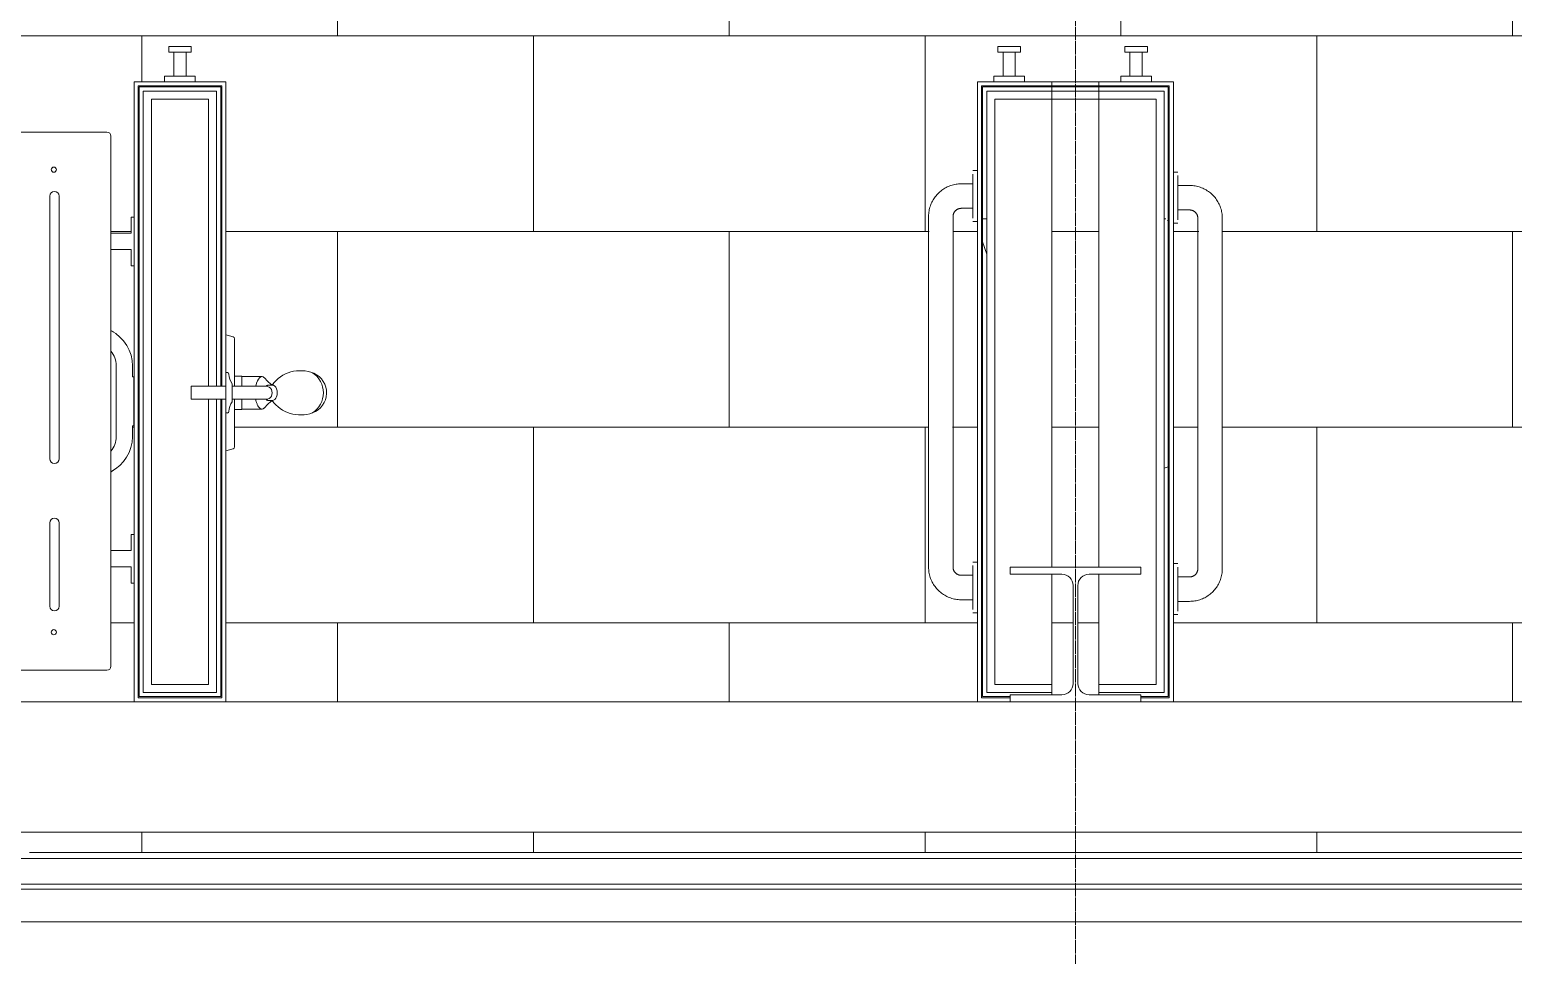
# Model space of a CAD drawing. Header units: inches. Extents: x 25369 to 33161, y -23509 to -20274.
# Drawn here: x 31266.9 to 31357.9, y -22802.9 to -22746.1 of the extents above; entities that cross this region are included whole.
import ezdxf

# ---------------------------------------------------------------- set-up
doc = ezdxf.new("R2010")
doc.units = ezdxf.units.IN
doc.header["$MEASUREMENT"] = 0
doc.linetypes.add('Grid Line 1_2_', pattern=[0.875, 0.5, -0.125, 0.125, -0.125])
for name, color, linetype, lineweight in [('A-FLOR', 192, 'Continuous', 9), ('A-FLOR-PATT', 8, 'Continuous', 9), ('A-GENM', 13, 'Continuous', 9), ('A-WALL', 113, 'Continuous', 9), ('A-WALL-PATT', 111, 'Continuous', 25), ('I-WALL', 2, 'Continuous', 9), ('L-SITE-WALL', 31, 'Continuous', 9), ('P-SANR-FIXT', 6, 'Continuous', 9), ('Q-SPCQ', 91, 'Continuous', 9), ('S-BEAM', 12, 'Continuous', 9), ('S-COLS', 52, 'Continuous', 9), ('S-GRID', 1, 'Continuous', 9)]:
    doc.layers.add(name, color=color, linetype=linetype, lineweight=lineweight)
pattern_1 = [(296.565, (5957.926, 17.28), (0.0001, 115.19999), [12.88, -244.715]), (33.69, (5963.69, 5.76), (-0.00014, 115.19958), [20.768, -394.592]), (33.69, (6078.89, 5.76), (-0.00014, 115.19958), [20.768, -394.592]), (33.69, (6194.09, 5.76), (-0.00014, 115.19958), [20.768, -394.592]), (116.565, (5980.966, 17.28), (0.0001, 115.19999), [12.88, -244.715]), (213.69, (5975.21, 28.8), (-0.00014, 115.19958), [20.768, -394.592]), (213.69, (6090.41, 28.8), (-0.00014, 115.19958), [20.768, -394.592]), (213.69, (6205.61, 28.8), (-0.00014, 115.19958), [20.768, -394.592]), (26.565, (6004.01, 17.28), (0.0001, 115.2), [25.76, -231.836]), (26.565, (6119.21, 17.28), (0.0001, 115.2), [25.76, -231.836]), (270, (6027.05, 28.8), (115.2, 7e-15), [11.52, -103.68]), (225, (6027.05, 17.28), (-1e-14, 115.20042), [16.292, -146.626]), (135, (6015.53, 5.76), (1e-14, 115.20042), [16.292, -146.626]), (288.435, (5980.966, 51.84), (-0.00042, 115.19956), [18.215, -346.08]), (18.435, (5986.73, 34.56), (-0.0004, 115.19956), [18.215, -346.08]), (18.435, (6101.93, 34.56), (-0.0004, 115.19956), [18.215, -346.08]), (18.435, (6217.13, 34.56), (-0.0004, 115.19956), [18.215, -346.08]), (135, (6004.01, 40.32), (1e-14, 115.20042), [16.292, -146.626]), (180, (5992.49, 51.84), (-1e-14, -115.2), [11.52, -103.68]), (251.565, (5952.166, 80.64), (0.00042, 115.19956), [18.215, -346.08]), (315, (5946.41, 63.36), (-1e-14, 115.20042), [16.292, -146.626]), (71.565, (5957.926, 51.84), (0.00042, 115.19956), [18.215, -346.08]), (135, (5963.69, 69.12), (1e-14, 115.20042), [16.292, -146.626]), (225, (5998.25, 80.64), (-1e-14, 115.20042), [16.292, -146.626]), (123.69, (5986.726, 69.12), (-0.00014, 115.19958), [20.768, -394.592]), (123.69, (6101.926, 69.12), (-0.00014, 115.19958), [20.768, -394.592]), (26.565, (5975.21, 86.4), (0.0001, 115.2), [12.88, -244.715]), (26.565, (6090.41, 86.4), (0.0001, 115.2), [12.88, -244.715]), (315, (5986.73, 92.16), (-1e-14, 115.20042), [16.292, -146.626]), (213.69, (6038.57, 109.44), (-0.00014, 115.19958), [20.768, -394.592]), (213.69, (6153.77, 109.44), (-0.00014, 115.19958), [20.768, -394.592]), (213.69, (6268.97, 109.44), (-0.00014, 115.19958), [20.768, -394.592]), (296.565, (6021.286, 97.92), (0.0001, 115.19999), [12.88, -244.715]), (45, (6027.05, 86.4), (1e-14, 115.20042), [16.292, -146.626]), (90, (6038.57, 97.92), (-115.2, 7e-15), [11.52, -103.68]), (213.69, (5986.73, 115.2), (-0.00014, 115.19958), [20.768, -394.592]), (213.69, (6101.93, 115.2), (-0.00014, 115.19958), [20.768, -394.592]), (213.69, (6217.13, 115.2), (-0.00014, 115.19958), [20.768, -394.592]), (315, (5969.45, 103.68), (-1e-14, 115.20042), [8.146, -154.772]), (26.565, (5975.21, 97.92), (0.0001, 115.2), [12.88, -244.715]), (26.565, (6090.41, 97.92), (0.0001, 115.2), [12.88, -244.715]), (90, (5986.73, 103.68), (-115.2, 7e-15), [11.52, -103.68]), (333.435, (5940.65, 109.44), (-0.0001, 115.2), [12.88, -244.715]), (333.435, (6055.85, 109.44), (-0.0001, 115.2), [12.88, -244.715]), (243.435, (5952.166, 103.68), (-0.0001, 115.19999), [12.88, -244.715]), (161.565, (5946.41, 92.16), (0.0004, 115.19956), [18.215, -346.08]), (161.565, (6061.61, 92.16), (0.0004, 115.19956), [18.215, -346.08]), (161.565, (6176.81, 92.16), (0.0004, 115.19956), [18.215, -346.08]), (45, (5929.13, 97.92), (1e-14, 115.20042), [16.292, -146.626]), (26.565, (5934.89, 0), (0.0001, 115.2), [12.88, -244.715]), (26.565, (6050.09, 0), (0.0001, 115.2), [12.88, -244.715]), (116.565, (5946.406, 5.76), (0.0001, 115.19999), [12.88, -244.715]), (206.565, (5940.65, 17.28), (0.0001, 115.2), [12.88, -244.715]), (206.565, (6055.85, 17.28), (0.0001, 115.2), [12.88, -244.715]), (296.565, (5929.126, 11.52), (0.0001, 115.19999), [12.88, -244.715]), (14.036, (6015.53, 51.84), (0.0005, 115.19957), [23.749, -451.233]), (14.036, (6130.73, 51.84), (0.0005, 115.19957), [23.749, -451.233]), (14.036, (6245.93, 51.84), (0.0005, 115.19957), [23.749, -451.233]), (14.036, (6361.13, 51.84), (0.0005, 115.19957), [23.749, -451.233]), (135, (6038.57, 57.6), (1e-14, 115.20042), [16.292, -146.626]), (198.435, (6027.05, 69.12), (-0.0004, 115.19956), [18.215, -346.08]), (198.435, (6142.25, 69.12), (-0.0004, 115.19956), [18.215, -346.08]), (198.435, (6257.45, 69.12), (-0.0004, 115.19956), [18.215, -346.08]), (296.565, (6009.766, 63.36), (0.0001, 115.19999), [12.88, -244.715]), (333.435, (5934.89, 34.56), (-0.0001, 115.2), [12.88, -244.715]), (333.435, (6050.09, 34.56), (-0.0001, 115.2), [12.88, -244.715]), (45, (5946.41, 28.8), (1e-14, 115.20042), [8.146, -154.772]), (116.565, (5952.166, 34.56), (0.0001, 115.19999), [12.88, -244.715]), (225, (5946.41, 46.08), (-1e-14, 115.20042), [16.292, -146.626])]

# ---------------------------------------------------------------- blocks, each defined once
blk = doc.blocks.new('817_Grab_Bars - 8170-001240-25748-Overall Floor Plan')
at = {"layer": 'Q-SPCQ', "color": 8}
for p, q in [((25395.89, -22754.734), (25395.609, -22754.734)), ((25395.609, -22756.297), (25395.609, -22754.944)), ((25395.609, -22755.547), (25394.89, -22755.547)), ((25395.609, -22757.65), (25395.609, -22756.297)), ((25394.89, -22757.047), (25395.609, -22757.047)), ((25392.89, -22757.547), (25392.89, -22779.047)), ((25394.39, -22779.047), (25394.39, -22757.547)), ((25395.609, -22757.859), (25395.89, -22757.859)), ((25395.89, -22778.734), (25395.609, -22778.734)), ((25395.609, -22780.297), (25395.609, -22778.944)), ((25395.609, -22779.547), (25394.89, -22779.547)), ((25395.609, -22781.65), (25395.609, -22780.297)), ((25394.89, -22781.047), (25395.609, -22781.047)), ((25395.609, -22781.859), (25395.89, -22781.859))]:
    blk.add_line(p, q, dxfattribs=at)
at = {"layer": 'Q-SPCQ', "color": 8, "flags": 128}
for points in [[(25394.89, -22755.547), (25394.81, -22755.549), (25394.73, -22755.553), (25394.651, -22755.561), (25394.572, -22755.572), (25394.493, -22755.587), (25394.415, -22755.604), (25394.338, -22755.625), (25394.261, -22755.648), (25394.186, -22755.675), (25394.111, -22755.705), (25394.038, -22755.737), (25393.967, -22755.773), (25393.896, -22755.811), (25393.828, -22755.852), (25393.761, -22755.896), (25393.696, -22755.943), (25393.633, -22755.992), (25393.571, -22756.043), (25393.512, -22756.097), (25393.456, -22756.154), (25393.401, -22756.212), (25393.349, -22756.273), (25393.299, -22756.335), (25393.252, -22756.4), (25393.207, -22756.466), (25393.165, -22756.535), (25393.126, -22756.604), (25393.09, -22756.676), (25393.057, -22756.748), (25393.026, -22756.822), (25392.999, -22756.897), (25392.974, -22756.974), (25392.953, -22757.051), (25392.934, -22757.128), (25392.919, -22757.207), (25392.907, -22757.286), (25392.898, -22757.366), (25392.893, -22757.445), (25392.89, -22757.525), (25392.89, -22757.547)], [(25394.39, -22757.547), (25394.391, -22757.527), (25394.392, -22757.507), (25394.394, -22757.487), (25394.397, -22757.467), (25394.4, -22757.448), (25394.405, -22757.428), (25394.41, -22757.409), (25394.416, -22757.39), (25394.422, -22757.371), (25394.43, -22757.352), (25394.438, -22757.334), (25394.447, -22757.316), (25394.456, -22757.299), (25394.467, -22757.281), (25394.478, -22757.265), (25394.489, -22757.248), (25394.501, -22757.233), (25394.514, -22757.217), (25394.528, -22757.202), (25394.542, -22757.188), (25394.556, -22757.175), (25394.572, -22757.162), (25394.587, -22757.149), (25394.603, -22757.137), (25394.62, -22757.126), (25394.637, -22757.116), (25394.655, -22757.106), (25394.672, -22757.097), (25394.691, -22757.089), (25394.709, -22757.081), (25394.728, -22757.074), (25394.747, -22757.068), (25394.766, -22757.063), (25394.786, -22757.058), (25394.805, -22757.054), (25394.825, -22757.051), (25394.845, -22757.049), (25394.865, -22757.048), (25394.885, -22757.047), (25394.89, -22757.047)], [(25392.89, -22779.047), (25392.892, -22779.127), (25392.897, -22779.207), (25392.905, -22779.286), (25392.916, -22779.366), (25392.93, -22779.444), (25392.948, -22779.522), (25392.968, -22779.6), (25392.992, -22779.676), (25393.018, -22779.751), (25393.048, -22779.826), (25393.081, -22779.899), (25393.116, -22779.971), (25393.155, -22780.041), (25393.196, -22780.109), (25393.24, -22780.176), (25393.286, -22780.241), (25393.335, -22780.305), (25393.387, -22780.366), (25393.441, -22780.425), (25393.497, -22780.482), (25393.555, -22780.536), (25393.616, -22780.588), (25393.679, -22780.638), (25393.743, -22780.685), (25393.81, -22780.73), (25393.878, -22780.772), (25393.948, -22780.811), (25394.019, -22780.847), (25394.092, -22780.881), (25394.166, -22780.911), (25394.241, -22780.939), (25394.317, -22780.963), (25394.394, -22780.984), (25394.472, -22781.003), (25394.55, -22781.018), (25394.629, -22781.03), (25394.709, -22781.039), (25394.789, -22781.044), (25394.869, -22781.047), (25394.89, -22781.047)], [(25394.89, -22779.547), (25394.87, -22779.547), (25394.85, -22779.545), (25394.83, -22779.543), (25394.811, -22779.541), (25394.791, -22779.537), (25394.771, -22779.533), (25394.752, -22779.527), (25394.733, -22779.522), (25394.714, -22779.515), (25394.696, -22779.507), (25394.677, -22779.499), (25394.659, -22779.49), (25394.642, -22779.481), (25394.625, -22779.471), (25394.608, -22779.46), (25394.592, -22779.448), (25394.576, -22779.436), (25394.561, -22779.423), (25394.546, -22779.409), (25394.532, -22779.395), (25394.518, -22779.381), (25394.505, -22779.366), (25394.492, -22779.35), (25394.481, -22779.334), (25394.469, -22779.317), (25394.459, -22779.3), (25394.449, -22779.283), (25394.44, -22779.265), (25394.432, -22779.247), (25394.424, -22779.228), (25394.417, -22779.209), (25394.411, -22779.19), (25394.406, -22779.171), (25394.401, -22779.152), (25394.398, -22779.132), (25394.394, -22779.112), (25394.392, -22779.092), (25394.391, -22779.072), (25394.39, -22779.052), (25394.39, -22779.047)]]:
    blk.add_lwpolyline(points, dxfattribs=at)
blk = doc.blocks.new('Shower_Seat-Retractable-Frost_Products_LTD_-Handicap-_975L_M_ - Steel-Stainless-110062-Overall Floor Plan')
at = {"layer": 'Q-SPCQ', "color": 8}
for p, q in [((25342.541, -22752.371), (25329.393, -22752.371)), ((25342.791, -22758.579), (25342.791, -22752.62)), ((25328.396, -22753.369), (25328.396, -22771.425)), ((25330.981, -22756.3), (25330.981, -22772.407)), ((25331.558, -22772.407), (25331.558, -22756.3)), ((25335.007, -22756.3), (25335.007, -22772.407)), ((25335.585, -22772.407), (25335.585, -22756.3)), ((25339.034, -22756.3), (25339.034, -22772.407)), ((25339.612, -22772.407), (25339.612, -22756.3)), ((25344.203, -22757.585), (25344.025, -22757.585)), ((25344.025, -22757.585), (25344.025, -22758.579)), ((25342.791, -22758.579), (25342.791, -22759.579)), ((25344.025, -22758.579), (25342.791, -22758.579)), ((25342.791, -22759.579), (25344.025, -22759.579)), ((25342.791, -22764.556), (25342.791, -22759.579)), ((25344.025, -22759.579), (25344.025, -22760.571)), ((25344.025, -22760.571), (25344.203, -22760.571)), ((25342.791, -22764.487), (25342.791, -22773.202)), ((25343.107, -22771.055), (25343.107, -22766.683)), ((25344.108, -22767.387), (25344.108, -22766.712)), ((25344.197, -22767.379), (25344.108, -22767.387)), ((25344.197, -22770.379), (25344.197, -22767.379)), ((25344.107, -22770.379), (25344.197, -22770.379)), ((25344.107, -22771.055), (25344.107, -22770.379)), ((25327.806, -22772.014), (25322.951, -22772.014)), ((25321.953, -22773.012), (25321.953, -22782.762)), ((25342.791, -22778.036), (25342.791, -22773.202)), ((25324.09, -22776.335), (25324.09, -22781.442)), ((25324.667, -22781.442), (25324.667, -22776.335)), ((25327.535, -22781.442), (25327.535, -22776.335)), ((25328.113, -22776.335), (25328.113, -22781.442)), ((25330.981, -22776.335), (25330.981, -22776.385)), ((25330.981, -22776.335), (25330.981, -22781.442)), ((25331.558, -22781.442), (25331.558, -22776.335)), ((25335.007, -22776.335), (25335.007, -22781.442)), ((25335.585, -22781.442), (25335.585, -22776.335)), ((25339.034, -22776.335), (25339.034, -22781.442)), ((25339.612, -22781.442), (25339.612, -22776.335)), ((25331.558, -22777.217), (25331.558, -22781.442)), ((25344.025, -22777.043), (25344.025, -22778.036)), ((25344.203, -22777.043), (25344.025, -22777.043)), ((25330.981, -22781.442), (25330.981, -22777.487)), ((25342.791, -22778.036), (25342.791, -22779.036)), ((25344.025, -22778.036), (25342.791, -22778.036)), ((25342.791, -22779.036), (25344.025, -22779.036)), ((25342.791, -22785.122), (25342.791, -22779.036)), ((25344.025, -22779.036), (25344.025, -22780.029)), ((25344.025, -22780.029), (25344.203, -22780.029)), ((25321.953, -22783.953), (25321.953, -22784.373)), ((25322.951, -22785.371), (25324.754, -22785.371)), ((25327.652, -22785.371), (25342.541, -22785.371))]:
    blk.add_line(p, q, dxfattribs=at)
for centre, radius, start, end in [((25329.393, -22753.369), 0.998, 90, 180), ((25342.541, -22752.62), 0.249, 0, 90), ((25331.234, -22754.676), 0.157, 90, 270), ((25331.234, -22754.676), 0.157, 270, 90), ((25339.288, -22754.676), 0.157, 90, 270), ((25339.288, -22754.676), 0.157, 270, 90), ((25331.269, -22756.3), 0.289, 0, 180), ((25335.296, -22756.3), 0.289, 0, 180), ((25339.323, -22756.3), 0.289, 0, 180), ((25341.818, -22766.399), 2.092, 57.84055, 62.56698), ((25341.685, -22766.712), 2.424, 0, 62.84891), ((25341.754, -22766.683), 1.353, 0, 40), ((25327.806, -22771.425), 0.589, 270, 0), ((25341.656, -22771.026), 1.452, 321.41994, 358.84531), ((25341.638, -22771.018), 2.469, 297.82166, 359.14584), ((25322.951, -22773.012), 0.998, 90, 180), ((25331.268, -22772.407), 0.288, 180, 0), ((25335.296, -22772.407), 0.288, 180, 0), ((25339.323, -22772.407), 0.289, 180, 0), ((25341.921, -22771.671), 1.773, 299.50436, 304.75482), ((25324.379, -22776.335), 0.289, 0, 180), ((25327.824, -22776.335), 0.289, 0, 180), ((25331.269, -22776.335), 0.289, 40.78633, 180), ((25331.269, -22776.335), 0.289, 0, 180), ((25335.296, -22776.335), 0.289, 0, 180), ((25339.323, -22776.335), 0.289, 0, 180), ((25324.379, -22781.442), 0.289, 180, 0), ((25327.824, -22781.442), 0.289, 180, 0), ((25331.269, -22781.442), 0.289, 180, 0), ((25331.269, -22781.442), 0.289, 180, 0), ((25335.296, -22781.442), 0.289, 180, 0), ((25339.323, -22781.442), 0.289, 180, 0), ((25331.234, -22783.04), 0.157, 90, 270), ((25331.234, -22783.04), 0.157, 270, 90), ((25339.288, -22783.04), 0.157, 90, 270), ((25339.288, -22783.04), 0.157, 270, 90), ((25322.951, -22784.373), 0.998, 180, 270), ((25342.541, -22785.122), 0.249, 270, 0)]:
    blk.add_arc(centre, radius, start, end, dxfattribs=at)
blk = doc.blocks.new('Robe_hook_5552 - Robe_hook_5552-134757-Overall Floor Plan')
at = {"layer": 'A-GENM', "color": 8}
for p, q in [((-0.937, 0), (-0.937, -0.35)), ((-0.937, -0.35), (0.938, -0.35)), ((-0.375, -1.813), (-0.375, -0.35)), ((0.375, -1.813), (0.375, -0.35)), ((0.938, -0.35), (0.938, 0)), ((-0.688, -2.163), (-0.688, -1.813)), ((-0.688, -1.813), (0.688, -1.813)), ((0.688, -1.813), (0.688, -2.163)), ((0.688, -2.163), (-0.688, -2.163))]:
    blk.add_line(p, q, dxfattribs=at)
blk = doc.blocks.new('Shower-Unit-Zurn-Z7301-SS-MT-DV2P-HW - Z7301-SS-MT-DV2P-HW-V66-Overall Floor Plan')
at = {"layer": 'P-SANR-FIXT', "color": 8}
for p, q in [((0.4, 2.125), (-0.4, 2.125)), ((-0.4, 2.125), (-0.4, 0)), ((0.4, 0), (0.4, 2.125)), ((-0.4, 0), (-1.238, 0)), ((-1.238, 0), (-1.238, -0.096)), ((-0.4, 0), (0.4, 0)), ((1.238, 0), (0.4, 0)), ((1.238, -0.096), (1.238, 0)), ((-3.562, 0), (-3.434, -0.449)), ((-3.313, -0.54), (-1.029, -0.54)), ((-1.029, -0.54), (-0.4, -0.54)), ((-1.029, -0.54), (-1.029, -0.99)), ((-0.55, -0.38), (-0.4, -0.38)), ((-0.4, -0.38), (-0.4, -2.464)), ((-0.4, -0.38), (0.4, -0.38)), ((0.4, -2.464), (0.4, -0.38)), ((0.4, -0.38), (0.55, -0.38)), ((0.4, -0.54), (1.029, -0.54)), ((1.029, -0.99), (1.029, -0.54)), ((1.029, -0.54), (3.313, -0.54)), ((3.434, -0.449), (3.563, 0)), ((-1.029, -0.99), (-0.995, -0.99)), ((-0.995, -0.99), (-0.4, -0.99)), ((-0.995, -0.99), (-0.995, -2.232)), ((0.4, -0.99), (0.995, -0.99)), ((0.995, -2.232), (0.995, -0.99)), ((0.995, -0.99), (1.029, -0.99)), ((-0.476, -2.643), (-0.476, -2.836)), ((0.476, -2.836), (0.476, -2.643))]:
    blk.add_line(p, q, dxfattribs=at)
for centre, radius, start, end in [((-3.313, -0.415), 0.125, 196, 270), ((-1.144, -0.096), 0.0945, 180, 270), ((-1.144, -1.213), 1.023, 54.522, 90), ((1.144, -1.213), 1.023, 90, 125.478), ((1.144, -0.096), 0.0945, 270, 360), ((3.313, -0.415), 0.125, 270, 344), ((-0.625, -2.115), 0.388, 197.50274, 230.49726), ((-2.256, -4.093), 2.175, 35.17998, 50.49726), ((2.256, -4.093), 2.175, 129.50274, 144.81413), ((0.625, -2.115), 0.388, 309.50274, 342.49726), ((0.793, -4.573), 2.151, 126.15343, 200.01754), ((-0.793, -4.573), 2.151, 337.82608, 53.84657), ((0.001, -4.862), 1.308, 200.01754, 336.41809), ((0, -4.514), 1.463, 212.9208, 327.0792)]:
    blk.add_arc(centre, radius, start, end, dxfattribs=at)
for centre, major_axis, ratio, start_param, end_param in [((0, -2.464), (-0.4, 0), 0.941821, 0, 3.141593), ((-0.108, -2.147), (-1.109, 0.077), 0.351489, 2.831356, 4.247568), ((0, -2.836), (-0.476, 0), 0.662364, 0, 3.141593)]:
    blk.add_ellipse(centre, major_axis=major_axis, ratio=ratio, start_param=start_param, end_param=end_param, dxfattribs=at)
blk.add_open_spline([(-0.422, -1.833), (-0.464, -1.842), (-0.571, -1.869), (-0.785, -1.949), (-0.96, -2.075), (-1.018, -2.222), (-0.979, -2.302), (-0.941, -2.34)], degree=3, knots=[0.0572746, 0.0572746, 0.0572746, 0.0572746, 0.1428571, 0.2857143, 0.5714286, 0.7857143, 1, 1, 1, 1], dxfattribs=at)
for points in [[(-0.4, -2.464), (-0.417, -2.482), (-0.444, -2.519), (-0.47, -2.58), (-0.476, -2.621), (-0.476, -2.643)], [(0.476, -2.643), (0.476, -2.621), (0.47, -2.58), (0.444, -2.519), (0.417, -2.482), (0.4, -2.464)]]:
    blk.add_open_spline(points, degree=3, dxfattribs=at)
blk = doc.blocks.new('Locker Rooms and Restrooms_rvt-2-Overall Floor Plan')
at = {"layer": 'A-FLOR-PATT'}
h = blk.add_hatch(dxfattribs=at)
h.set_pattern_fill('FP_37', color=256, style=0, pattern_type=2)
h.set_pattern_definition([(0, (31333.767, -22758.5), (-48, 23.995), [48, 0, 0, 0]), (90, (31357.767, -22770.497), (-48, 3e-15), [11.997, -11.997]), (90, (31345.767, -22758.5), (-48, 3e-15), [11.997, -11.997]), (90, (31369.767, -22758.5), (-48, 3e-15), [11.997, -11.997]), (0, (31333.767, -22746.502), (-48, 23.995), [48, 0, 0, 0]), (90, (31381.767, -22770.497), (-48, 3e-15), [11.997, -11.997])])
h.paths.add_polyline_path([(25363.83, -22796.552), (25509.39, -22796.552), (25509.39, -22795.303), (25337.807, -22795.303), (25337.807, -22796.552), (25346.284, -22796.552)], flags=0)
h.paths.add_polyline_path([(25337.807, -22785.74), (25337.495, -22785.818), (25337.557, -22785.803)], flags=0)
h.paths.add_polyline_path([(25337.807, -22787.303), (25344.203, -22787.303), (25344.203, -22780.029), (25344.025, -22780.029), (25344.025, -22779.036), (25342.791, -22779.036), (25342.791, -22785.122), (25342.541, -22785.371), (25327.652, -22785.371), (25327.652, -22785.49), (25337.807, -22785.49), (25337.807, -22786.553)], flags=0)
h.paths.add_polyline_path([(25392.97, -22779.465), (25393.045, -22779.371), (25392.974, -22779.371)], flags=0)
h.paths.add_polyline_path([(25394.473, -22755.627), (25394.566, -22755.701), (25394.566, -22755.631)], flags=0)
h.paths.add_polyline_path([(25396.14, -22749.291), (25396.203, -22749.604), (25396.203, -22749.541)], flags=0)
h.paths.add_polyline_path([(25410.811, -22757.229), (25410.736, -22757.323), (25410.806, -22757.323)], flags=0)
h.paths.add_polyline_path([(25409.308, -22781.067), (25409.214, -22780.992), (25409.214, -22781.062)], flags=0)
h.paths.add_polyline_path([(25455.546, -22749.291), (25455.625, -22749.604), (25455.609, -22749.541)], flags=0)
h.paths.add_polyline_path([(25310.369, -22753.631), (25310.249, -22753.49), (25310.249, -22753.56), (25310.328, -22753.606)], flags=0)
h.paths.add_polyline_path([(25310.698, -22753.743), (25310.578, -22753.513), (25310.409, -22753.689), (25310.537, -22753.75), (25310.681, -22753.744)], flags=0)
h.paths.add_polyline_path([(25310.659, -22754.764), (25310.447, -22754.702), (25310.44, -22754.855), (25310.537, -22754.902), (25310.64, -22754.823), (25310.643, -22754.813)], flags=0)
h.paths.add_polyline_path([(25310.723, -22755.101), (25310.506, -22755.065), (25310.502, -22755.162), (25310.578, -22755.229), (25310.586, -22755.365), (25310.659, -22755.305), (25310.698, -22755.181)], flags=0)
h.paths.add_polyline_path([(25310.054, -22782.822), (25310.116, -22782.61), (25309.926, -22782.635), (25309.963, -22782.708), (25309.995, -22782.803)], flags=0)
h.paths.add_polyline_path([(25309.717, -22782.885), (25309.753, -22782.668), (25309.664, -22782.652), (25309.589, -22782.74), (25309.453, -22782.748), (25309.453, -22782.803), (25309.649, -22782.864)], flags=0)
h.paths.add_polyline_path([(25309.879, -22782.189), (25309.724, -22782.09), (25309.876, -22782.039)], flags=0)
h.paths.add_polyline_path([(25311.476, -22783.034), (25311.415, -22783.246), (25311.604, -22783.221), (25311.567, -22783.147), (25311.535, -22783.053), (25311.515, -22783.046)], flags=0)
h.paths.add_polyline_path([(25311.814, -22782.97), (25311.777, -22783.187), (25311.868, -22783.201), (25311.941, -22783.115), (25312.078, -22783.107), (25312.078, -22783.053), (25311.946, -22783.012)], flags=0)
h.paths.add_polyline_path([(25344.453, -22749.291), (25344.531, -22749.604), (25344.515, -22749.541)], flags=0)
h.paths.add_polyline_path([(25349.828, -22787.303), (25395.89, -22787.303), (25395.89, -22781.65), (25395.609, -22781.65), (25395.609, -22781.021), (25394.6, -22780.946), (25394.548, -22780.805), (25394.537, -22780.763), (25394.261, -22780.76), (25394.108, -22780.718), (25394.003, -22780.71), (25393.488, -22780.35), (25393.187, -22779.901), (25392.97, -22779.465), (25392.89, -22779.047), (25392.932, -22757.547), (25392.991, -22757.547), (25392.992, -22757.255), (25393.132, -22757.205), (25393.174, -22757.194), (25393.194, -22756.896), (25393.253, -22756.824), (25393.194, -22756.722), (25393.587, -22756.145), (25394.036, -22755.844), (25394.566, -22755.614), (25395.553, -22755.573), (25395.609, -22755.516), (25395.609, -22754.944), (25395.89, -22754.944), (25395.89, -22749.291), (25407.89, -22749.291), (25407.89, -22755.043), (25408.171, -22755.043), (25408.171, -22755.672), (25409.181, -22755.747), (25409.232, -22755.889), (25409.243, -22755.93), (25409.519, -22755.933), (25409.673, -22755.975), (25409.777, -22755.983), (25410.292, -22756.344), (25410.593, -22756.793), (25410.811, -22757.229), (25410.89, -22757.647), (25410.848, -22779.147), (25410.79, -22779.147), (25410.789, -22779.438), (25410.648, -22779.489), (25410.607, -22779.5), (25410.586, -22779.797), (25410.528, -22779.87), (25410.586, -22779.972), (25410.193, -22780.548), (25409.744, -22780.85), (25409.214, -22781.079), (25408.227, -22781.121), (25408.171, -22781.178), (25408.171, -22781.75), (25407.89, -22781.75), (25407.89, -22787.303), (25455.296, -22787.303), (25455.296, -22771.922), (25454.847, -22771.793), (25454.756, -22771.673), (25454.756, -22769.388), (25454.306, -22769.355), (25452.978, -22769.296), (25452.611, -22768.957), (25452.46, -22768.836), (25451.888, -22769.355), (25451.31, -22769.618), (25450.842, -22769.697), (25450.368, -22769.673), (25449.71, -22769.447), (25449.292, -22768.994), (25449.174, -22768.707), (25449.174, -22768.033), (25449.42, -22767.533), (25449.912, -22767.16), (25450.527, -22767.022), (25451.079, -22767.044), (25451.609, -22767.204), (25452.079, -22767.491), (25452.349, -22767.762), (25452.475, -22767.883), (25453.065, -22767.364), (25454.756, -22767.33), (25454.756, -22765.046), (25454.847, -22764.926), (25455.296, -22764.797), (25455.296, -22749.291), (25460.921, -22749.291), (25460.921, -22764.797), (25461.371, -22764.926), (25461.461, -22765.046), (25461.461, -22767.33), (25461.911, -22767.364), (25463.243, -22767.425), (25463.607, -22767.762), (25463.758, -22767.883), (25464.321, -22767.364), (25464.609, -22767.204), (25465.138, -22767.044), (25465.691, -22767.022), (25466.231, -22767.139), (25466.574, -22767.318), (25466.964, -22767.796), (25467.063, -22768.09), (25466.964, -22768.903), (25466.744, -22769.246), (25466.231, -22769.588), (25465.376, -22769.697), (25464.908, -22769.618), (25464.33, -22769.355), (25463.949, -22769.037), (25463.743, -22768.836), (25463.153, -22769.355), (25461.461, -22769.388), (25461.461, -22771.673), (25461.371, -22771.793), (25460.921, -22771.922), (25460.921, -22787.303), (25509.39, -22787.303), (25509.39, -22738.803), (25307.828, -22738.803), (25307.828, -22767.425), (25308.203, -22767.425), (25308.203, -22764.797), (25308.652, -22764.926), (25308.743, -22765.046), (25308.828, -22760.734), (25308.578, -22760.734), (25308.578, -22761.109), (25308.203, -22761.109), (25308.203, -22759.609), (25308.578, -22759.609), (25308.578, -22759.984), (25309.703, -22759.923), (25309.703, -22759.627), (25309.567, -22758.859), (25309.703, -22758.859), (25309.786, -22755.365), (25310.027, -22755.332), (25310.065, -22755.03), (25310.116, -22754.939), (25310.183, -22754.855), (25310.065, -22754.722), (25309.786, -22754.738), (25309.632, -22754.74), (25309.453, -22754.844), (25309.453, -22755.094), (25308.453, -22755.094), (25308.453, -22755.939), (25308.203, -22755.939), (25308.203, -22752.137), (25308.484, -22752.137), (25308.484, -22752.766), (25309.916, -22752.846), (25310.249, -22752.993), (25310.375, -22752.96), (25310.376, -22752.895), (25310.674, -22753.011), (25310.761, -22753.306), (25310.77, -22753.371), (25310.931, -22753.49), (25311.05, -22753.49), (25311.044, -22753.723), (25310.723, -22753.809), (25310.681, -22753.891), (25310.022, -22753.998), (25309.984, -22754.114), (25310.13, -22754.131), (25310.283, -22754.096), (25310.198, -22754.19), (25310.046, -22754.28), (25310.074, -22754.454), (25310.537, -22754.489), (25310.723, -22755.101), (25310.834, -22755.365), (25310.953, -22755.365), (25310.953, -22760.084), (25312.43, -22759.76), (25313.742, -22759.812), (25314.675, -22759.988), (25316.586, -22759.193), (25316.964, -22759.037), (25317.735, -22758.978), (25318.401, -22759.27), (25318.68, -22759.708), (25318.8, -22760.359), (25318.68, -22761.011), (25318.401, -22761.448), (25318.257, -22761.569), (25317.735, -22761.741), (25316.964, -22761.682), (25316.586, -22761.526), (25316.25, -22761.291), (25315.794, -22761.225), (25315.08, -22760.907), (25314.625, -22760.712), (25314.411, -22760.731), (25313.742, -22760.907), (25312.43, -22760.959), (25310.953, -22760.729), (25311.039, -22767.883), (25311.42, -22767.491), (25311.703, -22767.262), (25311.749, -22767.109), (25312.42, -22767.044), (25312.972, -22767.022), (25313.512, -22767.139), (25313.855, -22767.318), (25314.245, -22767.796), (25314.344, -22768.09), (25314.245, -22768.903), (25314.025, -22769.246), (25313.512, -22769.588), (25312.657, -22769.697), (25311.703, -22769.609), (25311.703, -22769.411), (25311.191, -22768.996), (25311.024, -22768.836), (25310.953, -22768.957), (25310.869, -22781.615), (25310.761, -22781.666), (25310.77, -22781.923), (25310.811, -22781.983), (25310.633, -22782.135), (25310.549, -22782.145), (25310.457, -22782.179), (25310.364, -22782.236), (25310.329, -22782.699), (25309.717, -22782.885), (25309.453, -22782.973), (25309.453, -22783.094), (25308.453, -22783.094), (25308.453, -22783.939), (25308.203, -22783.939), (25308.203, -22781.041), (25308.453, -22781.041), (25308.453, -22781.887), (25309.453, -22781.949), (25309.453, -22782.178), (25309.786, -22782.228), (25309.879, -22782.278), (25309.963, -22782.345), (25310.098, -22782.232), (25310.078, -22781.959), (25310.078, -22781.795), (25309.974, -22781.615), (25309.703, -22781.615), (25309.703, -22780.49), (25308.203, -22780.49), (25308.203, -22779.99), (25308.015, -22779.942), (25308.015, -22775.99), (25308.203, -22775.927), (25308.203, -22775.49), (25309.703, -22775.49), (25309.703, -22769.355), (25309.53, -22769.355), (25309.328, -22769.531), (25309.328, -22772.859), (25308.578, -22772.859), (25308.578, -22773.109), (25308.203, -22773.109), (25308.203, -22769.296), (25307.828, -22769.296), (25307.89, -22786.053), (25307.953, -22785.803), (25308.203, -22785.74), (25308.203, -22785.49), (25309.754, -22785.49), (25309.754, -22785.24), (25310.599, -22785.24), (25310.661, -22784.24), (25310.773, -22784.171), (25310.761, -22783.933), (25310.711, -22783.886), (25310.898, -22783.721), (25310.981, -22783.71), (25311.073, -22783.677), (25311.167, -22783.619), (25311.202, -22783.156), (25311.814, -22782.97), (25312.078, -22782.865), (25312.078, -22782.74), (25321.953, -22782.74), (25321.953, -22773.012), (25322.086, -22772.513), (25322.452, -22772.148), (25322.951, -22772.014), (25328.101, -22771.935), (25328.317, -22771.719), (25328.396, -22771.425), (25328.43, -22753.111), (25328.688, -22752.663), (25328.895, -22752.505), (25329.393, -22752.371), (25342.541, -22752.371), (25342.791, -22752.62), (25342.791, -22758.579), (25344.025, -22758.579), (25344.025, -22757.585), (25344.203, -22757.585), (25344.203, -22760.571), (25344.025, -22760.571), (25344.025, -22759.579), (25342.791, -22759.579), (25342.791, -22764.556), (25343.234, -22764.848), (25343.602, -22765.23), (25343.879, -22765.683), (25344.05, -22766.185), (25344.197, -22767.577), (25344.197, -22770.379), (25344.107, -22770.379), (25344.043, -22771.579), (25343.869, -22772.077), (25343.593, -22772.527), (25343.228, -22772.908), (25342.791, -22773.202), (25342.791, -22778.036), (25344.025, -22778.036), (25344.108, -22777.043), (25344.203, -22777.043), (25344.203, -22749.291), (25349.828, -22749.291), (25349.828, -22764.797), (25350.277, -22764.926), (25350.368, -22765.046), (25350.368, -22767.33), (25350.818, -22767.364), (25352.15, -22767.425), (25352.513, -22767.762), (25352.664, -22767.883), (25353.228, -22767.364), (25353.516, -22767.204), (25354.045, -22767.044), (25354.597, -22767.022), (25355.137, -22767.139), (25355.48, -22767.318), (25355.87, -22767.796), (25355.969, -22768.09), (25355.87, -22768.903), (25355.65, -22769.246), (25355.137, -22769.588), (25354.282, -22769.697), (25353.814, -22769.618), (25353.237, -22769.355), (25352.856, -22769.037), (25352.649, -22768.836), (25352.06, -22769.355), (25350.368, -22769.388), (25350.368, -22771.673), (25350.277, -22771.793), (25349.828, -22771.922), (25349.828, -22787.053)], flags=0)
h.paths.add_polyline_path([(25349.578, -22787.303), (25349.515, -22786.99), (25349.515, -22787.053)], flags=0)
h.paths.add_polyline_path([(25344.453, -22787.303), (25344.515, -22787.053), (25344.453, -22787.068)], flags=0)
h.paths.add_polyline_path([(25455.546, -22787.303), (25455.609, -22787.053), (25455.546, -22787.068)], flags=0)
h.paths.add_polyline_path([(25460.671, -22787.303), (25460.609, -22786.99), (25460.609, -22787.053)], flags=0)
h.paths.add_polyline_path([(25407.64, -22787.303), (25407.578, -22786.99), (25407.578, -22787.053)], flags=0)
h.paths.add_polyline_path([(25396.14, -22787.303), (25396.203, -22787.053), (25396.14, -22787.068)], flags=0)
h.paths.add_polyline_path([(25401.054, -22786.869), (25401.543, -22786.667), (25401.746, -22786.178), (25401.746, -22780.178), (25401.543, -22779.689), (25401.054, -22779.486), (25400.453, -22779.486), (25400.453, -22786.869)], flags=0)
h.paths.add_polyline_path([(25403.328, -22786.869), (25403.328, -22779.486), (25402.726, -22779.486), (25402.237, -22779.689), (25402.035, -22780.178), (25402.061, -22786.24), (25402.237, -22786.667), (25402.726, -22786.869)], flags=0)
h.paths.add_polyline_path([(25311.651, -22783.666), (25311.82, -22783.762), (25311.653, -22783.762), (25311.651, -22783.674)], flags=0)
h.paths.add_polyline_path([(25316.734, -22785.49), (25324.754, -22785.49), (25324.754, -22785.371), (25322.692, -22785.337), (25322.245, -22785.079), (25321.987, -22784.631), (25321.902, -22783.99), (25312.078, -22783.907), (25312.078, -22783.678), (25311.772, -22783.615), (25311.652, -22783.577), (25311.567, -22783.51), (25311.43, -22783.615), (25311.45, -22783.907), (25311.453, -22784.061), (25311.556, -22784.24), (25311.806, -22784.24), (25311.806, -22785.24), (25312.652, -22785.24), (25312.652, -22785.49)], flags=0)
h.paths.add_polyline_path([(25311.019, -22784.24), (25311.019, -22784.207), (25310.953, -22784.086), (25311.025, -22783.94), (25310.925, -22783.973), (25310.849, -22784.109), (25310.953, -22784.24)], flags=0)
h.paths.add_polyline_path([(25310.613, -22781.946), (25310.723, -22781.879), (25310.578, -22781.615), (25310.511, -22781.649), (25310.578, -22781.769), (25310.506, -22781.916), (25310.593, -22781.891), (25310.629, -22781.879)], flags=0)
h.paths.add_polyline_path([(25505.407, -22779.564), (25505.482, -22779.47), (25505.412, -22779.47)], flags=0)
h.paths.add_polyline_path([(25506.91, -22755.726), (25507.004, -22755.801), (25507.004, -22755.731)], flags=0)
h.paths.add_polyline_path([(25507.328, -22757.046), (25507.328, -22756.927), (25507.082, -22757.005)], flags=0)
h.paths.add_polyline_path([(25506.686, -22757.4), (25506.73, -22757.17), (25506.802, -22757.114), (25506.699, -22756.949), (25506.558, -22757.25), (25506.608, -22757.384), (25506.656, -22757.394)], flags=0)
h.paths.add_polyline_path([(25506.727, -22757.647), (25506.656, -22757.496), (25506.699, -22757.647)], flags=0)
h.paths.add_polyline_path([(25506.727, -22779.147), (25506.608, -22779.147), (25506.707, -22779.265)], flags=0)
h.paths.add_polyline_path([(25507.082, -22779.788), (25506.853, -22779.747), (25506.767, -22779.688), (25506.686, -22779.821), (25506.931, -22779.916), (25507.065, -22779.866), (25507.075, -22779.819)], flags=0)
h.paths.add_polyline_path([(25507.328, -22779.747), (25507.082, -22779.788), (25507.328, -22779.788), (25507.328, -22779.75)], flags=0)
h.paths.add_polyline_path([(25508.046, -22781.75), (25508.046, -22781.121), (25507.037, -22781.046), (25506.986, -22780.904), (25506.975, -22780.863), (25506.699, -22780.86), (25506.545, -22780.818), (25506.441, -22780.81), (25505.926, -22780.449), (25505.624, -22780), (25505.407, -22779.564), (25505.328, -22779.147), (25505.37, -22757.647), (25505.428, -22757.647), (25505.429, -22757.355), (25505.57, -22757.304), (25505.611, -22757.294), (25505.632, -22756.996), (25505.69, -22756.923), (25505.632, -22756.821), (25506.025, -22756.245), (25506.474, -22755.943), (25507.004, -22755.714), (25507.991, -22755.672), (25508.046, -22755.615), (25508.046, -22755.043), (25508.328, -22755.043), (25508.328, -22757.75), (25508.046, -22757.75), (25508.046, -22757.121), (25507.057, -22757.132), (25506.802, -22757.425), (25506.81, -22757.647), (25506.828, -22757.647), (25506.767, -22779.147), (25506.727, -22779.147), (25506.828, -22779.433), (25507.106, -22779.672), (25507.328, -22779.672), (25508.046, -22779.615), (25508.046, -22779.043), (25508.328, -22779.043), (25508.328, -22781.75)], flags=0)
h.paths.add_polyline_path([(25506.267, -22780.594), (25506.443, -22780.55), (25506.198, -22780.488), (25506.262, -22780.586)], flags=0)
h.paths.add_polyline_path([(25393.83, -22780.494), (25394.005, -22780.45), (25393.761, -22780.388), (25393.825, -22780.486)], flags=0)
h.paths.add_polyline_path([(25410.063, -22780.385), (25410.334, -22780.114), (25410.328, -22779.957), (25410.082, -22780.362)], flags=0)
h.paths.add_polyline_path([(25507.328, -22780.202), (25507.328, -22780.022), (25507.162, -22780.124)], flags=0)
h.paths.add_polyline_path([(25408.89, -22780.202), (25409.015, -22780.098), (25408.89, -22780.124), (25408.89, -22780.142)], flags=0)
h.paths.add_polyline_path([(25394.89, -22780.103), (25394.89, -22779.922), (25394.724, -22780.024)], flags=0)
h.paths.add_polyline_path([(25309.609, -22779.99), (25309.703, -22779.942), (25309.703, -22779.521), (25309.609, -22779.49), (25309.462, -22779.539), (25309.371, -22779.662), (25309.371, -22779.818), (25309.462, -22779.942)], flags=0)
h.paths.add_polyline_path([(25409.459, -22779.916), (25409.66, -22779.543), (25409.608, -22779.409), (25409.537, -22779.424), (25409.488, -22779.623), (25409.416, -22779.679), (25409.463, -22779.788)], flags=0)
h.paths.add_polyline_path([(25408.89, -22779.866), (25409.136, -22779.788), (25408.89, -22779.788)], flags=0)
h.paths.add_polyline_path([(25394.613, -22779.837), (25394.574, -22779.7), (25394.415, -22779.647), (25394.329, -22779.588), (25394.248, -22779.722), (25394.494, -22779.817), (25394.54, -22779.825)], flags=0)
h.paths.add_polyline_path([(25394.89, -22779.767), (25394.89, -22779.647), (25394.644, -22779.689)], flags=0)
h.paths.add_polyline_path([(25409.491, -22779.147), (25409.562, -22779.297), (25409.519, -22779.147)], flags=0)
h.paths.add_polyline_path([(25409.491, -22757.647), (25409.61, -22757.647), (25409.511, -22757.528)], flags=0)
h.paths.add_polyline_path([(25409.136, -22757.005), (25409.365, -22757.046), (25409.451, -22757.105), (25409.532, -22756.972), (25409.286, -22756.877), (25409.153, -22756.927), (25409.143, -22756.974)], flags=0)
h.paths.add_polyline_path([(25408.89, -22757.046), (25409.136, -22757.005), (25408.89, -22757.005), (25408.89, -22757.044)], flags=0)
h.paths.add_polyline_path([(25408.89, -22779.747), (25409.161, -22779.661), (25409.416, -22779.369), (25409.408, -22779.147), (25409.39, -22779.147), (25409.451, -22757.647), (25409.491, -22757.647), (25409.39, -22757.36), (25409.112, -22757.121), (25408.89, -22757.121), (25408.171, -22757.178), (25408.171, -22757.75), (25407.89, -22757.75), (25407.89, -22779.043), (25408.171, -22779.043), (25408.171, -22779.672), (25408.89, -22779.672)], flags=0)
h.paths.add_polyline_path([(25394.89, -22756.946), (25394.89, -22756.827), (25394.644, -22756.905)], flags=0)
h.paths.add_polyline_path([(25394.248, -22757.301), (25394.292, -22757.071), (25394.365, -22757.015), (25394.262, -22756.849), (25394.12, -22757.151), (25394.172, -22757.285), (25394.218, -22757.294)], flags=0)
h.paths.add_polyline_path([(25394.29, -22757.547), (25394.218, -22757.397), (25394.262, -22757.547)], flags=0)
h.paths.add_polyline_path([(25394.29, -22779.047), (25394.171, -22779.047), (25394.27, -22779.165)], flags=0)
h.paths.add_polyline_path([(25394.89, -22779.647), (25394.89, -22779.573), (25395.609, -22779.516), (25395.609, -22778.944), (25395.89, -22778.944), (25395.89, -22757.65), (25395.609, -22757.65), (25395.609, -22757.021), (25394.598, -22757.052), (25394.365, -22757.325), (25394.373, -22757.547), (25394.39, -22757.547), (25394.329, -22779.047), (25394.29, -22779.047), (25394.39, -22779.334), (25394.668, -22779.573)], flags=0)
h.paths.add_polyline_path([(25409.867, -22779.313), (25409.867, -22779.147), (25409.779, -22779.169), (25409.842, -22779.272)], flags=0)
h.paths.add_polyline_path([(25506.351, -22779.313), (25506.351, -22779.147), (25506.291, -22779.187)], flags=0)
h.paths.add_polyline_path([(25393.913, -22779.213), (25393.913, -22779.047), (25393.854, -22779.087)], flags=0)
h.paths.add_polyline_path([(25402.726, -22779.053), (25403.328, -22779.053), (25403.328, -22750.354), (25400.453, -22750.354), (25400.453, -22779.053), (25401.054, -22779.053)], flags=0)
h.paths.add_polyline_path([(25309.609, -22778.24), (25309.703, -22778.192), (25309.703, -22777.771), (25309.609, -22777.74), (25309.462, -22777.789), (25309.371, -22777.99), (25309.376, -22778.074), (25309.463, -22778.193)], flags=0)
h.paths.add_polyline_path([(25309.609, -22776.49), (25309.703, -22776.442), (25309.703, -22776.021), (25309.609, -22775.99), (25309.463, -22776.037), (25309.371, -22776.172), (25309.371, -22776.317), (25309.463, -22776.443)], flags=0)
h.paths.add_polyline_path([(25308.828, -22771.859), (25308.743, -22771.673), (25308.602, -22771.859), (25308.743, -22771.859)], flags=0)
h.paths.add_polyline_path([(25309.53, -22767.364), (25309.703, -22767.364), (25309.703, -22760.734), (25309.328, -22760.734), (25309.328, -22767.188)], flags=0)
h.paths.add_polyline_path([(25506.292, -22757.647), (25506.439, -22757.624), (25506.351, -22757.48), (25506.272, -22757.647)], flags=0)
h.paths.add_polyline_path([(25409.885, -22757.647), (25409.927, -22757.606), (25409.842, -22757.521), (25409.867, -22757.647)], flags=0)
h.paths.add_polyline_path([(25394.015, -22757.547), (25393.913, -22757.381), (25393.913, -22757.547), (25394.002, -22757.547)], flags=0)
h.paths.add_polyline_path([(25505.889, -22756.84), (25505.987, -22756.517), (25505.884, -22756.679)], flags=0)
h.paths.add_polyline_path([(25507.328, -22756.772), (25507.328, -22756.591), (25507.203, -22756.695)], flags=0)
h.paths.add_polyline_path([(25408.89, -22756.772), (25409.056, -22756.67), (25408.89, -22756.67), (25408.89, -22756.695)], flags=0)
h.paths.add_polyline_path([(25393.451, -22756.74), (25393.549, -22756.418), (25393.446, -22756.58)], flags=0)
h.paths.add_polyline_path([(25394.89, -22756.672), (25394.89, -22756.491), (25394.765, -22756.595)], flags=0)
h.paths.add_polyline_path([(25410.129, -22756.473), (25409.888, -22756.201), (25409.775, -22756.243), (25410.106, -22756.455)], flags=0)
h.paths.add_polyline_path([(25309.957, -22755.183), (25309.968, -22754.94), (25310.015, -22754.979), (25309.968, -22755.143)], flags=0)
h.paths.add_polyline_path([(25309.702, -22754.387), (25309.724, -22754.219), (25309.574, -22754.14), (25309.453, -22754.24), (25309.453, -22754.329), (25309.607, -22754.24), (25309.689, -22754.366)], flags=0)
h.paths.add_polyline_path([(25308.203, -22752.066), (25308.203, -22751.928), (25308.484, -22752.032)], flags=0)
h.paths.add_polyline_path([(25407.328, -22749.604), (25407.64, -22749.525), (25407.578, -22749.541)], flags=0)
h.paths.add_polyline_path([(25349.265, -22749.604), (25349.578, -22749.525), (25349.515, -22749.541)], flags=0)
h.paths.add_polyline_path([(25460.359, -22749.604), (25460.671, -22749.525), (25460.609, -22749.541)], flags=0)
at = {"layer": 'A-WALL-PATT', "lineweight": 9}
h = blk.add_hatch(dxfattribs=at)
h.set_pattern_fill('FP_38', color=8, style=0, pattern_type=2)
h.set_pattern_definition(pattern_1)
h.paths.add_polyline_path([(25397.89, -22787.053), (25397.89, -22786.99), (25396.203, -22787.053)], flags=0)
h.paths.add_polyline_path([(25396.14, -22787.053), (25396.203, -22786.99), (25396.14, -22782.232)], flags=0)
h.paths.add_polyline_path([(25400.453, -22749.604), (25400.453, -22749.541), (25398.923, -22749.604)], flags=0)
h = blk.add_hatch(dxfattribs=at)
h.set_pattern_fill('FP_38', color=8, style=0, pattern_type=2)
h.set_pattern_definition(pattern_1)
h.paths.add_polyline_path([(25397.89, -22786.99), (25397.89, -22786.869), (25400.453, -22786.869), (25400.453, -22786.74), (25396.453, -22786.74), (25396.453, -22749.854), (25400.453, -22749.854), (25400.453, -22749.604), (25396.203, -22749.604), (25396.203, -22786.99), (25396.453, -22786.99)], flags=0)
h = blk.add_hatch(dxfattribs=at)
h.set_pattern_fill('FP_38', color=8, style=0, pattern_type=2)
h.set_pattern_definition(pattern_1)
h.paths.add_polyline_path([(25407.578, -22787.053), (25407.328, -22786.99), (25405.89, -22787.053)], flags=0)
h.paths.add_polyline_path([(25407.328, -22749.604), (25407.578, -22749.541), (25403.328, -22749.604)], flags=0)
h = blk.add_hatch(dxfattribs=at)
h.set_pattern_fill('FP_38', color=8, style=0, pattern_type=2)
h.set_pattern_definition(pattern_1)
h.paths.add_polyline_path([(25405.89, -22786.99), (25407.578, -22786.99), (25407.578, -22749.604), (25403.328, -22749.604), (25403.328, -22749.854), (25407.328, -22749.854), (25407.328, -22786.74), (25403.328, -22786.74), (25403.328, -22786.869), (25405.89, -22786.869)], flags=0)
at = {"layer": 'A-FLOR', "color": 8}
blk.add_line((25337.807, -22796.552), (25509.39, -22796.552), dxfattribs=at)
at = {"layer": 'A-WALL', "color": 7, "lineweight": 13}
for p, q in [((25344.515, -22749.541), (25344.453, -22749.541)), ((25344.453, -22749.541), (25344.453, -22787.053)), ((25349.515, -22749.541), (25344.515, -22749.541)), ((25344.765, -22749.604), (25344.515, -22749.604)), ((25344.515, -22749.604), (25344.515, -22786.99)), ((25349.265, -22749.604), (25344.765, -22749.604)), ((25345.265, -22749.854), (25344.765, -22749.854)), ((25344.765, -22749.854), (25344.765, -22786.74)), ((25348.765, -22749.854), (25345.265, -22749.854)), ((25349.265, -22749.854), (25348.765, -22749.854)), ((25349.515, -22749.604), (25349.265, -22749.604)), ((25349.265, -22749.854), (25349.265, -22767.959)), ((25349.578, -22749.541), (25349.515, -22749.541)), ((25349.515, -22749.604), (25349.515, -22767.959)), ((25349.578, -22749.541), (25349.578, -22767.959)), ((25396.203, -22749.541), (25396.14, -22749.541)), ((25396.14, -22749.541), (25396.14, -22787.053)), ((25400.453, -22749.541), (25396.203, -22749.541)), ((25396.453, -22749.604), (25396.203, -22749.604)), ((25396.203, -22749.604), (25396.203, -22786.99)), ((25400.453, -22749.604), (25396.453, -22749.604)), ((25396.953, -22749.854), (25396.453, -22749.854)), ((25396.453, -22749.854), (25396.453, -22786.74)), ((25400.453, -22749.854), (25396.953, -22749.854)), ((25400.453, -22749.541), (25400.453, -22749.291)), ((25400.453, -22749.291), (25400.453, -22749.541)), ((25400.453, -22749.604), (25400.453, -22749.541)), ((25403.328, -22749.541), (25400.453, -22749.541)), ((25400.453, -22749.541), (25400.453, -22749.604)), ((25400.453, -22749.854), (25400.453, -22749.604)), ((25403.328, -22749.604), (25400.453, -22749.604)), ((25400.453, -22749.604), (25400.453, -22749.854)), ((25400.453, -22750.354), (25400.453, -22749.854)), ((25403.328, -22749.854), (25400.453, -22749.854)), ((25400.453, -22749.854), (25400.453, -22750.354)), ((25403.328, -22749.291), (25403.328, -22749.541)), ((25403.328, -22749.541), (25403.328, -22749.291)), ((25407.578, -22749.541), (25403.328, -22749.541)), ((25403.328, -22749.541), (25403.328, -22749.604)), ((25403.328, -22749.604), (25403.328, -22749.541)), ((25407.328, -22749.604), (25403.328, -22749.604)), ((25403.328, -22749.604), (25403.328, -22749.854)), ((25403.328, -22749.854), (25403.328, -22749.604)), ((25406.828, -22749.854), (25403.328, -22749.854)), ((25403.328, -22749.854), (25403.328, -22750.354)), ((25403.328, -22750.354), (25403.328, -22749.854)), ((25407.328, -22749.854), (25406.828, -22749.854)), ((25407.578, -22749.604), (25407.328, -22749.604)), ((25407.328, -22749.854), (25407.328, -22786.74)), ((25407.64, -22749.541), (25407.578, -22749.541)), ((25407.578, -22749.604), (25407.578, -22786.99)), ((25407.64, -22749.541), (25407.64, -22787.053)), ((25348.765, -22750.354), (25345.265, -22750.354)), ((25345.265, -22750.354), (25345.265, -22786.24)), ((25348.765, -22750.354), (25348.765, -22767.959)), ((25396.953, -22750.354), (25396.953, -22786.24)), ((25400.453, -22750.354), (25396.953, -22750.354)), ((25406.828, -22750.354), (25403.328, -22750.354)), ((25406.828, -22750.354), (25406.828, -22786.24)), ((25348.765, -22768.759), (25348.765, -22786.24)), ((25349.265, -22768.759), (25349.265, -22786.74)), ((25349.515, -22768.759), (25349.515, -22786.99)), ((25349.578, -22768.759), (25349.578, -22787.053)), ((25345.265, -22786.24), (25348.765, -22786.24)), ((25396.953, -22786.24), (25400.453, -22786.24)), ((25403.328, -22786.24), (25406.828, -22786.24)), ((25344.453, -22787.053), (25344.515, -22787.053)), ((25344.515, -22786.99), (25344.765, -22786.99)), ((25344.515, -22787.053), (25349.515, -22787.053)), ((25344.765, -22786.74), (25345.265, -22786.74)), ((25344.765, -22786.99), (25349.265, -22786.99)), ((25345.265, -22786.74), (25348.765, -22786.74)), ((25348.765, -22786.74), (25349.265, -22786.74)), ((25349.265, -22786.99), (25349.515, -22786.99)), ((25349.515, -22787.053), (25349.578, -22787.053)), ((25396.14, -22787.053), (25396.203, -22787.053)), ((25396.203, -22786.99), (25396.453, -22786.99)), ((25396.203, -22787.053), (25397.89, -22787.053)), ((25396.453, -22786.74), (25396.953, -22786.74)), ((25396.453, -22786.99), (25397.89, -22786.99)), ((25396.953, -22786.74), (25400.453, -22786.74)), ((25403.328, -22786.74), (25406.828, -22786.74)), ((25405.89, -22786.99), (25407.328, -22786.99)), ((25405.89, -22787.053), (25407.578, -22787.053)), ((25406.828, -22786.74), (25407.328, -22786.74)), ((25407.328, -22786.99), (25407.578, -22786.99)), ((25407.578, -22787.053), (25407.64, -22787.053))]:
    blk.add_line(p, q, dxfattribs=at)
at = {"layer": 'I-WALL', "color": 7, "lineweight": 13}
for p, q in [((25344.453, -22749.291), (25344.203, -22749.291)), ((25344.203, -22749.291), (25344.203, -22787.303)), ((25349.578, -22749.291), (25344.453, -22749.291)), ((25349.828, -22749.291), (25349.578, -22749.291)), ((25349.828, -22767.121), (25349.828, -22749.291)), ((25396.14, -22749.291), (25395.89, -22749.291)), ((25395.89, -22749.291), (25395.89, -22787.303)), ((25400.453, -22749.291), (25396.14, -22749.291)), ((25403.328, -22749.291), (25400.453, -22749.291)), ((25407.64, -22749.291), (25403.328, -22749.291)), ((25407.89, -22749.291), (25407.64, -22749.291)), ((25407.89, -22787.303), (25407.89, -22749.291)), ((25400.453, -22779.053), (25400.453, -22750.354)), ((25400.453, -22750.354), (25403.328, -22750.354)), ((25403.328, -22750.354), (25403.328, -22779.053)), ((25349.828, -22787.303), (25349.828, -22769.598)), ((25400.453, -22786.24), (25400.453, -22779.486)), ((25403.328, -22779.486), (25403.328, -22786.24)), ((25400.453, -22786.74), (25400.453, -22786.24)), ((25403.328, -22786.24), (25403.328, -22786.74)), ((25344.203, -22787.303), (25344.453, -22787.303)), ((25344.453, -22787.303), (25349.578, -22787.303)), ((25349.578, -22787.303), (25349.828, -22787.303)), ((25395.89, -22787.303), (25396.14, -22787.303)), ((25396.14, -22787.303), (25397.89, -22787.303)), ((25400.453, -22786.869), (25400.453, -22786.74)), ((25403.328, -22786.74), (25403.328, -22786.869)), ((25405.89, -22787.303), (25407.64, -22787.303)), ((25407.64, -22787.303), (25407.89, -22787.303))]:
    blk.add_line(p, q, dxfattribs=at)
at = {"color": 8, "lineweight": 9}
for name, p, rotation in [('Robe_hook_5552 - Robe_hook_5552-134757-Overall Floor Plan', (25347.015, -22749.291), 180), ('Robe_hook_5552 - Robe_hook_5552-134757-Overall Floor Plan', (25397.828, -22749.291), 180), ('Robe_hook_5552 - Robe_hook_5552-134757-Overall Floor Plan', (25405.609, -22749.291), 180), ('817_Grab_Bars - 8170-001240-25748-Overall Floor Plan', (50803.78, -45536.694), 180), ('Shower-Unit-Zurn-Z7301-SS-MT-DV2P-HW - Z7301-SS-MT-DV2P-HW-V66-Overall Floor Plan', (25349.828, -22768.359), 89.99999999999926)]:
    blk.add_blockref(name, p, dxfattribs=dict(at, rotation=rotation))
for name in ['Shower_Seat-Retractable-Frost_Products_LTD_-Handicap-_975L_M_ - Steel-Stainless-110062-Overall Floor Plan', '817_Grab_Bars - 8170-001240-25748-Overall Floor Plan']:
    blk.add_blockref(name, (0, 0), dxfattribs=at)
blk = doc.blocks.new('Struct_Xcel_Sports Complex_rvt-2-Overall Floor Plan')
at = {"layer": 'L-SITE-WALL', "color": 8}
blk.add_line((25797.828, -22798.803), (25244.387, -22798.803), dxfattribs=at)
blk = doc.blocks.new('W-Wide Flange-Column - B2_E-V7-Overall Floor Plan')
at = {"layer": 'S-COLS', "color": 7, "lineweight": 13}
for p, q in [((4, 4.125), (-4, 4.125)), ((-4, 4.125), (-4, 3.691)), ((-4, 3.691), (-0.836, 3.691)), ((0.836, 3.691), (4, 3.691)), ((4, 3.691), (4, 4.125)), ((-0.145, 3), (-0.145, -3)), ((0.145, -3), (0.145, 3)), ((-0.836, -3.691), (-4, -3.691)), ((-4, -3.691), (-4, -4.125)), ((-4, -4.125), (4, -4.125)), ((4, -3.691), (0.836, -3.691)), ((4, -4.125), (4, -3.691))]:
    blk.add_line(p, q, dxfattribs=at)
for centre, start, end in [((-0.836, 3), 0, 90), ((0.836, 3), 90, 180), ((-0.836, -3), 270, 0), ((0.836, -3), 180, 270)]:
    blk.add_arc(centre, 0.691, start, end, dxfattribs=at)
blk = doc.blocks.new('Girt_C - 8_D-1405500-Overall Floor Plan')
at = {"layer": 'S-BEAM', "color": 8}
for p, q in [((25344.203, -22787.303), (25337.807, -22787.303)), ((25395.89, -22787.303), (25349.828, -22787.303)), ((25455.296, -22787.303), (25407.89, -22787.303)), ((25337.807, -22795.303), (25509.39, -22795.303))]:
    blk.add_line(p, q, dxfattribs=at)

msp = doc.modelspace()

# ---------------------------------------------------------------- linework, layer by layer
at = {"layer": 'A-WALL', "color": 7, "lineweight": 13}
for p, q in [((31601.954, -22796.906), (31265.934, -22796.906)), ((31265.934, -22798.48), (31601.954, -22798.48))]:
    msp.add_line(p, q, dxfattribs=at)
at = {"layer": 'L-SITE-WALL', "color": 8}
for p, q in [((31173.514, -22798.803), (31726.954, -22798.803)), ((32216.017, -22800.803), (31173.514, -22800.803))]:
    msp.add_line(p, q, dxfattribs=at)
at = {"layer": 'S-GRID', "linetype": 'Grid Line 1_2_'}
for p, q in [((31331.017, -23095.8), (31331.017, -20550.053)), ((31331.017, -23413.241), (31331.017, -20902.428)), ((32356.468, -22787.303), (27400.486, -22787.303)), ((32648.191, -22787.303), (27719.333, -22787.303)), ((32260.468, -22795.303), (27496.486, -22795.303)), ((32552.191, -22795.303), (27844.645, -22795.303))]:
    msp.add_line(p, q, dxfattribs=at)

# ---------------------------------------------------------------- block references
at = {"color": 250, "lineweight": 5}
for name in ['Struct_Xcel_Sports Complex_rvt-2-Overall Floor Plan', 'Locker Rooms and Restrooms_rvt-2-Overall Floor Plan']:
    msp.add_blockref(name, (5929.126, 0), dxfattribs=at)
at = {"layer": 'S-BEAM', "color": 8}
msp.add_blockref('Girt_C - 8_D-1405500-Overall Floor Plan', (5929.126, 0), dxfattribs=at)
at = {"layer": 'S-COLS', "color": 8, "rotation": 180}
msp.add_blockref('W-Wide Flange-Column - B2_E-V7-Overall Floor Plan', (31331.017, -22783.178), dxfattribs=at)

doc.saveas('drawing.dxf')
